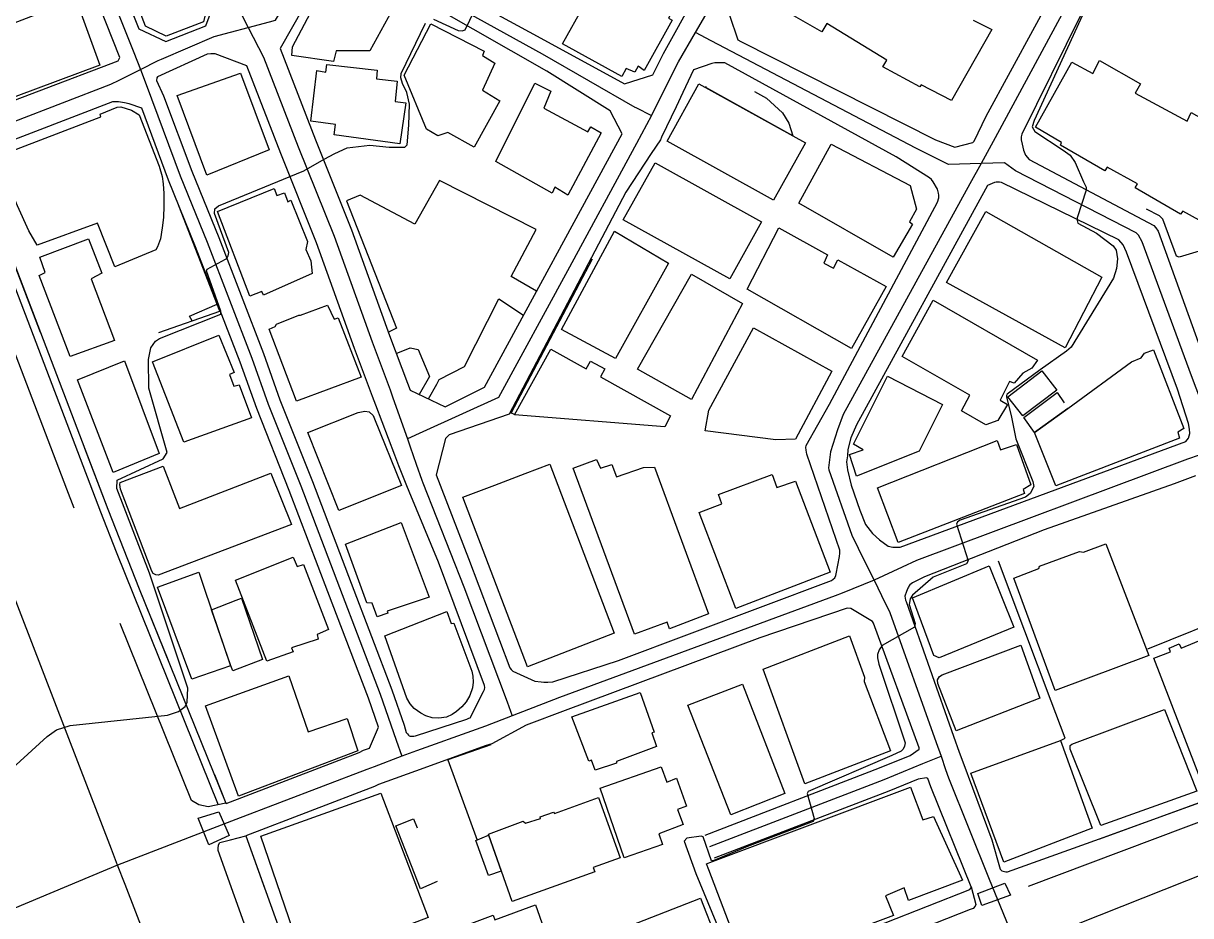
# Model space of a CAD drawing. Header units: millimetres. Extents: x 198785 to 203305, y 542885 to 545889.
# Drawn here: x 200851.3 to 201039.1, y 543112 to 543255.5 of the extents above; entities that cross this region are included whole.
import ezdxf

# ---------------------------------------------------------------- set-up
doc = ezdxf.new("R2010")
doc.units = ezdxf.units.MM
for name, pattern in [('FENCE_25K', [54.3, 28.7, -9.2, -16.4]), ('HIDDEN_BULD_25K', [28.8, 18.4, -10.4]), ('HIDDEN_IN_25K', [56.5, 36.5, -20])]:
    doc.linetypes.add(name, pattern=pattern)
for name, color, linetype in [('A0013114', 253, 'Continuous'), ('A0013117', 253, 'Continuous'), ('A0013118', 253, 'Continuous'), ('A0023214', 253, 'Continuous'), ('A0023217', 253, 'Continuous'), ('A0033324', 253, 'Continuous'), ('A0033327', 253, 'Continuous'), ('A0043325', 253, 'Continuous'), ('B0014111', 253, 'Continuous'), ('B0014112', 253, 'Continuous'), ('B0014113', 253, 'Continuous'), ('B0014116', 253, 'Continuous'), ('B0024120', 253, 'Continuous'), ('C0076117', 253, 'Continuous'), ('F0017111', 253, 'Continuous'), ('F0047224', 253, 'Continuous')]:
    doc.layers.add(name, color=color, linetype=linetype)

msp = doc.modelspace()

# ---------------------------------------------------------------- linework, layer by layer
at = {"layer": 'A0013114'}
for points in [[(200843.58, 543233.87), (200845.33, 543228.6), (200864.92, 543177.38), (200869.97, 543164.57), (200883.92, 543130.08)], [(201009.39, 543119.04), (201009.64, 543119.04), (201024.47, 543124.35), (201046.06, 543132.18), (201050, 543133.61), (201052.09, 543134.42), (201119.62, 543159.92), (201119.34, 543162.85), (201112.28, 543181.31), (201102.58, 543206.22)], [(200887.12, 543124.82), (200897.8, 543095.13), (200899.41, 543091.87), (200900.61, 543090), (200902.05, 543088.25), (200904.27, 543086.77), (200908.09, 543085.41), (200908.7, 543085.22), (200909.68, 543085.06), (200910.38, 543084.95), (200911.93, 543084.91), (200913.61, 543085.15), (200936.65, 543091.76), (200949.22, 543095.6), (200956.21, 543097.74), (200957.56, 543098.26), (200983.15, 543108.15), (201003.59, 543116.19), (201003.76, 543116.4), (201003.81, 543116.59)]]:
    msp.add_lwpolyline(points, dxfattribs=at)
at = {"layer": 'A0013117'}
for points in [[(200941.99, 543334.65), (200940.88, 543334.22), (200918.91, 543296.37), (200914.92, 543289.5), (200914.05, 543287.99), (200905.6, 543273.42), (200905.57, 543273), (200907.15, 543268.55), (200920.03, 543261.09), (200934.01, 543253.49), (200948.05, 543245.84), (200952.57, 543247.24), (200954.3, 543250.7), (200959.48, 543260.05), (200974.09, 543286.37), (200985.52, 543307.8), (200985.55, 543308.45), (200983.98, 543310.97), (200958.88, 543325.35), (200941.99, 543334.65)], [(200850.11, 543333.46), (200841.8, 543330.18), (200841.68, 543329.93), (200841.52, 543327.2), (200850.72, 543303.4), (200853.35, 543296.41), (200869.9, 543254.64), (200874.26, 543252.64), (200880.67, 543255.17), (200882.2, 543259.15), (200869.3, 543293.87), (200862.16, 543312.51), (200855.58, 543331.97), (200855.4, 543332.19), (200850.53, 543333.46), (200850.11, 543333.46)], [(200840.28, 543239.98), (200840.74, 543239.87), (200841.12, 543239.85), (200866.57, 543249.49), (200866.87, 543250.07), (200849.15, 543294.79), (200846.51, 543301.79), (200836.49, 543327.72), (200836.38, 543327.77), (200836.22, 543327.83), (200835.72, 543327.86), (200829.13, 543325.35), (200810.28, 543317.86)], [(200993.82, 543304.18), (200993.26, 543304.11), (200990.2, 543303.75), (200989.72, 543303.31), (200979.72, 543283.19), (200970.09, 543266.61), (200964.98, 543257.58), (200964.92, 543257.18), (200964.94, 543256.86), (200966.25, 543252.89), (200966.73, 543252.62), (200998.06, 543236.83), (201001.18, 543235.61), (201004.06, 543236.38), (201004.28, 543236.6), (201006.22, 543240.62), (201029.72, 543283.78), (201029.76, 543284.46), (201029.52, 543284.89), (201016.54, 543292), (200993.82, 543304.18)], [(201040.03, 543280.85), (201038.82, 543281.31), (201038.1, 543281.39), (201037.06, 543281.42), (201035.49, 543281.33), (201035, 543281.24), (201034.53, 543281), (201021.43, 543256.89), (201011.94, 543237.71), (201011.87, 543237.29), (201011.85, 543236.81), (201012.03, 543236.1), (201012.23, 543235.15), (201012.55, 543234.35), (201013.16, 543233.65), (201033.19, 543223.02), (201033.5, 543222.63), (201033.87, 543222.09), (201041.51, 543201)], [(200903.54, 543265.33), (200900.16, 543264.75), (200892.66, 543251.49), (200898.32, 543236.8), (200904.11, 543222.35), (200910.24, 543205.32), (200913.14, 543197.64), (200913.55, 543196.52), (200919.21, 543193.86), (200925.49, 543197.01), (200947.68, 543237.76), (200945.73, 543241.46), (200935.55, 543247.83), (200917.94, 543257.87), (200905.46, 543264.61), (200903.54, 543265.33)], [(200881.48, 543250.65), (200880.89, 543250.58), (200872.9, 543246.92), (200872.79, 543246.77), (200872.73, 543246.37), (200873.9, 543243.89), (200878.42, 543231.74), (200882.77, 543221.09), (200889.97, 543202.4), (200892.61, 543194.98), (200897.85, 543181.83), (200904.07, 543165.48), (200910.59, 543148.32), (200912.58, 543142.63), (200912.94, 543141.43), (200913.11, 543141.21), (200913.27, 543141.02), (200913.4, 543140.93), (200913.57, 543140.86), (200913.84, 543140.86), (200914.17, 543140.88), (200914.39, 543140.93), (200922.69, 543143.58), (200922.98, 543143.74), (200923.2, 543143.8), (200925.38, 543148.04), (200925.51, 543148.39), (200925.55, 543148.68), (200925.49, 543149.03), (200918.09, 543168.86), (200913.41, 543180.22), (200913.03, 543181.13), (200911.72, 543184.33), (200911.07, 543186.06), (200908.06, 543194.09), (200907.52, 543195.53), (200904.61, 543203.24), (200898.5, 543220.22), (200892.74, 543234.6), (200887.3, 543248.73), (200882.17, 543250.63), (200881.98, 543250.63), (200881.48, 543250.65)], [(200963.07, 543249.19), (200962.59, 543249.17), (200962.08, 543249.08), (200959.15, 543248.05), (200957.42, 543244.41), (200956.34, 543242.14), (200954.01, 543237.22), (200953.81, 543236.81), (200952.34, 543234.58), (200948.23, 543228.37), (200930.01, 543193.69), (200929.46, 543192.64), (200919.82, 543189.32), (200919.24, 543188.76), (200917.74, 543182.93), (200922.93, 543169.43), (200929.61, 543151.86), (200929.81, 543151.6), (200930.05, 543151.34), (200933.61, 543149.7), (200934.64, 543149.59), (200935.06, 543149.57), (200935.71, 543149.57), (200936.52, 543149.59), (200947.05, 543153.05), (200981.36, 543165.9), (200981.85, 543166.31), (200982.06, 543166.72), (200982.11, 543166.97), (200982.64, 543169.76), (200982.67, 543170.28), (200982.66, 543170.77), (200977.36, 543186.22), (200977.24, 543186.85), (200977.22, 543187.3), (200977.27, 543187.62), (200981.04, 543194.29), (200998.39, 543226.8), (200998.59, 543227.48), (200998.59, 543227.91), (200998.53, 543228.22), (200998.39, 543228.89), (200997.67, 543230.07), (200997.45, 543230.42), (200997.09, 543230.7), (200991.76, 543234.06), (200964.16, 543249.17), (200963.96, 543249.19), (200963.07, 543249.19)], [(200883.92, 543130.08), (200883.96, 543130.04), (200905.34, 543138.25), (200906.06, 543138.62), (200907, 543138.95), (200908.47, 543142.28), (200906.84, 543146.95), (200900.34, 543164.06), (200894.12, 543180.38), (200888.87, 543193.57), (200886.22, 543201.01), (200879.05, 543219.61), (200874.69, 543230.29), (200870.38, 543241.88), (200868.38, 543242.58), (200867.61, 543242.74), (200866.64, 543242.91), (200865.69, 543242.92), (200845.98, 543235.36), (200844.89, 543234.9), (200843.89, 543234.33), (200843.75, 543234.2), (200843.58, 543233.87)], [(201007.8, 543229.97), (201007.56, 543229.92), (201006.79, 543229.64), (201006.44, 543229.44), (200985.34, 543190.95), (200984.45, 543188.85), (200983.99, 543186.98), (200983.9, 543185.95), (200983.77, 543184.97), (200983.91, 543183.72), (200984.51, 543181.24), (200985.87, 543177.24), (200986.81, 543174.91), (200987.94, 543173.45), (200989.08, 543172.42), (200990.47, 543171.44), (200991.22, 543171.26), (200992.39, 543171.26), (201038.35, 543188.26), (201038.74, 543188.78), (201038.98, 543189.57), (201038.91, 543190.27), (201038.79, 543191.14), (201036.98, 543196.69), (201028.78, 543218.73), (201028.23, 543219.92), (201027.55, 543220.71), (201008.7, 543229.92), (201008.36, 543229.97), (201007.8, 543229.97)], [(201039.9, 543182.77), (201036.45, 543181.44), (201015.55, 543174.04), (200996.32, 543166.49), (200994.39, 543165.54), (200993.96, 543165.22), (200993.79, 543165.01), (200993.71, 543164.85), (200993.64, 543164.68), (200993.42, 543164.14), (200993.16, 543163.38), (200993.25, 543162.72), (200993.35, 543162.53), (201000.97, 543140.87), (201001.88, 543138.29), (201002.46, 543136.72), (201007.11, 543124.19), (201008.47, 543119.44), (201008.73, 543119.19), (201009.39, 543119.04)], [(200961.03, 543124.94), (200989.08, 543135.74), (200993.99, 543137.76), (200995.43, 543138.79), (200995.46, 543138.98), (200988.09, 543159.03), (200987.94, 543159.28), (200984.46, 543161.4), (200983.87, 543161.45), (200969.82, 543156.67), (200938.49, 543144.99), (200932.21, 543142.65), (200926.67, 543139.65), (200925.64, 543139.28), (200915.75, 543135.72), (200908.46, 543133.1), (200907.8, 543132.76), (200887.12, 543124.82)], [(201003.81, 543116.59), (200997.31, 543132.68), (200996.84, 543134.03), (200996.63, 543134.14), (200995.26, 543133.95), (200990.56, 543132.02), (200962.47, 543121.21)]]:
    msp.add_lwpolyline(points, dxfattribs=at)
at = {"layer": 'A0013118'}
for points in [[(200933.89, 543212.44), (200929.81, 543214.8), (200933.85, 543222.4), (200918.26, 543230.27), (200914.32, 543223.26), (200905.51, 543227.88), (200903.31, 543227.01), (200911.37, 543206.5), (200910.05, 543205.85)], [(200916.53, 543195.12), (200917.86, 543197.5), (200918.23, 543198.23), (200922.31, 543200.33), (200927.84, 543211.2), (200931.8, 543208.6)], [(200911.32, 543202.45), (200913.58, 543203.34), (200914.83, 543203.05), (200916.68, 543198.74), (200915.02, 543195.83)]]:
    msp.add_lwpolyline(points, dxfattribs=at)
at = {"layer": 'A0023214'}
for points in [[(200888.35, 543063.49), (200882.08, 543079.74), (200867.7, 543116.99), (200866.5, 543120.11), (200865.5, 543122.7), (200825.29, 543226.88), (200824.13, 543229.88), (200822.85, 543233.22), (200792.77, 543311.16), (200791.66, 543314.02), (200790.56, 543316.87), (200751.67, 543417.65), (200750.26, 543421.3), (200747.02, 543429.69), (200732.28, 543467.88), (200731.37, 543470.26), (200730.11, 543473.5), (200698.88, 543554.43), (200687.21, 543580.24), (200679, 543598.38)], [(200888.35, 543063.49), (200915.35, 543073.27), (200947.72, 543084.99), (200952.59, 543086.48), (200956.6, 543087.71), (200957.51, 543087.99), (200961.96, 543088.82), (200982.78, 543096.09), (201008.46, 543105.59), (201011.19, 543106.84), (201014.06, 543107.92), (201048.9, 543121.77), (201052.21, 543123.23), (201055.4, 543125.43), (201123.48, 543151.3), (201126.79, 543152.55), (201129.52, 543153.59), (201230.66, 543192.02), (201235.61, 543193.01), (201242.18, 543194.32), (201275.84, 543206.51), (201292.2, 543212.44)]]:
    msp.add_lwpolyline(points, dxfattribs=at)
at = {"layer": 'A0023217'}
for points in [[(200855.14, 543338.27), (200857.09, 543333.75), (200857.48, 543332.86), (200863.26, 543316.65), (200871.49, 543295.49), (200884.93, 543259.95), (200887.52, 543254.9)], [(200837.5, 543331.37), (200838.57, 543328.6), (200848.62, 543302.6), (200851.25, 543295.6), (200869.1, 543250.85), (200870.18, 543248.14)], [(200959.45, 543254.05), (200962.23, 543258.82), (200972.09, 543276.49), (200987.97, 543305.81), (200989.02, 543307.49), (200990.73, 543310.22)], [(201034.89, 543286.2), (201033.05, 543283.53), (201031.66, 543281.54), (201007.66, 543237.11), (201007.36, 543236.56), (201005.41, 543233.01)], [(200887.52, 543254.9), (200890.92, 543255.81), (200891.89, 543256.07), (200898.04, 543266.23), (200900.2, 543269.8)], [(200900.2, 543269.8), (200902.6, 543268.47), (200934.78, 543250.66), (200949.69, 543242.08), (200949.86, 543241.99), (200952.4, 543240.73)], [(200870.18, 543248.14), (200873.04, 543249.58), (200873.55, 543249.8), (200882.01, 543253.43), (200884.65, 543254.14), (200887.52, 543254.9)], [(200887.52, 543254.9), (200889.98, 543250.11), (200895.53, 543235.7), (200901.31, 543221.28), (200907.43, 543204.28), (200910.33, 543196.58), (200910.78, 543195.3), (200913.11, 543188.67)], [(200952.4, 543240.73), (200953.7, 543243.32), (200954.96, 543245.85), (200956.73, 543249.37), (200959.45, 543254.05)], [(201005.41, 543233.01), (201000.15, 543232.86), (200994.91, 543235.44), (200962, 543252.71), (200959.45, 543254.05)], [(200760.52, 543201.96), (200763.17, 543206.42), (200790.65, 543217.2), (200804.83, 543222.46), (200805.11, 543222.56), (200824.13, 543229.88), (200842.02, 543236.76), (200865.43, 543245.76), (200866.75, 543246.43), (200870.18, 543248.14)], [(200870.18, 543248.14), (200871.09, 543245.7), (200876.56, 543231.01), (200880.91, 543220.35), (200888.1, 543201.7), (200890.74, 543194.27), (200895.99, 543181.11), (200902.2, 543164.77), (200908.71, 543147.64), (200911.31, 543140.2), (200912.21, 543137.64)], [(200952.4, 543240.73), (200949.95, 543236.21), (200938.85, 543215.72), (200927.75, 543195.35), (200915.62, 543189.82), (200913.11, 543188.67)], [(201005.41, 543233.01), (201003.61, 543229.75), (200983.19, 543192.62), (200982.29, 543190.17), (200981.18, 543186.61), (200980.87, 543184.05), (200980.93, 543183.73), (200984.61, 543173.2), (200986.67, 543169.01), (200988.18, 543165.94)], [(201043.62, 543187.22), (201042.4, 543190.45), (201039.24, 543198.84), (201031.32, 543220.41), (201030.71, 543221.47), (201030.37, 543221.86), (201010.93, 543231.79), (201009.14, 543233.12), (201005.41, 543233.01)], [(200913.11, 543188.67), (200913.55, 543187.42), (200914.53, 543184.64), (200915.44, 543182.06), (200915.61, 543181.6), (200922.2, 543164.91), (200929.15, 543146.38), (200929.99, 543144.14)], [(201043.62, 543187.22), (201039.11, 543185.57), (201038.63, 543185.4), (200994.99, 543169.11), (200992.69, 543168.04), (200988.18, 543165.94)], [(200988.18, 543165.94), (200983.04, 543163.87), (200981.94, 543163.43), (200939.63, 543147.85), (200937.6, 543147.07), (200929.99, 543144.14)], [(200988.18, 543165.94), (200989.38, 543163.5), (200990.72, 543160.78), (200998.19, 543139.83), (200998.97, 543137.64)], [(200929.99, 543144.14), (200925.66, 543142.47), (200924.2, 543141.95), (200914.58, 543138.49), (200912.21, 543137.64)], [(200912.21, 543137.64), (200907.75, 543135.95), (200906.57, 543135.5), (200885.54, 543127.43), (200866.5, 543120.11), (200847.67, 543112.2), (200845.17, 543111.15), (200834.21, 543106.59), (200827.71, 543104.09), (200808.92, 543096.25), (200806.87, 543095.6), (200802.43, 543094.19)], [(200961.75, 543123.08), (200989.82, 543133.88), (200996.04, 543136.44), (200998.97, 543137.64)], [(200998.97, 543137.64), (200999.69, 543135.49), (201000.14, 543134.14), (201006.69, 543117.86), (201011.19, 543106.84)]]:
    msp.add_lwpolyline(points, dxfattribs=at)
at = {"layer": 'A0033324', "linetype": 'HIDDEN_IN_25K', "flags": 128}
for points in [[(200883.92, 543130.08), (200881.06, 543129.5), (200879.57, 543129.82), (200878.37, 543130.5), (200860.25, 543175.59), (200858.34, 543180.6), (200840.62, 543226.92), (200839.16, 543231.32), (200839.19, 543231.89), (200839.41, 543232.42), (200840.26, 543232.93), (200840.6, 543233.03), (200843.58, 543233.87), (200845.33, 543228.6), (200864.92, 543177.38), (200869.97, 543164.57), (200883.92, 543130.08)], [(201047.1, 543129.53), (201012.72, 543116.56), (201010.91, 543117.66), (201009.64, 543119.04), (201024.47, 543124.35), (201050, 543133.61), (201052.09, 543134.42), (201119.62, 543159.92), (201119.81, 543159.27), (201119.9, 543158.51), (201119.92, 543158.04), (201119.88, 543157.66), (201119.81, 543157.32), (201119.56, 543156.9), (201119.15, 543156.57), (201047.1, 543129.53)], [(200910.38, 543084.95), (200911.93, 543084.91), (200913.61, 543085.15), (200936.65, 543091.76), (200947.6, 543095.11), (200948.25, 543093.2), (200948.23, 543092.41), (200947.87, 543092.11), (200947.12, 543091.82), (200937.5, 543088.88), (200927.96, 543086.14), (200914.23, 543082.21), (200912.1, 543081.9), (200909.05, 543081.54), (200906.8, 543081.56), (200904.51, 543081.79), (200902.01, 543082.26), (200898.66, 543084.5), (200896.56, 543087.05), (200895.05, 543089.41), (200893.19, 543093.16), (200889.82, 543102.55), (200882.65, 543122.48), (200882.65, 543122.79), (200882.7, 543123.36), (200882.94, 543123.74), (200884.67, 543124.17), (200885.91, 543124.51), (200887.12, 543124.82), (200897.8, 543095.13), (200899.41, 543091.87), (200900.61, 543090), (200902.05, 543088.25), (200904.27, 543086.77), (200908.09, 543085.41), (200908.7, 543085.22), (200909.68, 543085.06), (200910.38, 543084.95)], [(200956.21, 543094.61), (200955.85, 543094.56), (200955.62, 543094.65), (200955.33, 543094.79), (200954, 543097.07), (200956.21, 543097.74), (200983.15, 543108.15), (201003.59, 543116.19), (201003.76, 543116.4), (201003.81, 543116.59), (201004.58, 543113.8), (201004.47, 543113.48), (201004.14, 543113.15), (201003.67, 543112.99), (200984.24, 543105.36), (200980.27, 543103.82), (200957.19, 543094.91), (200956.21, 543094.61)]]:
    msp.add_lwpolyline(points, dxfattribs=at)
at = {"layer": 'A0033327'}
msp.add_lwpolyline([(200842.38, 543233.53), (200844.16, 543228.18), (200863.75, 543176.93), (200866.28, 543170.53), (200882.67, 543129.83)], dxfattribs=at)
at = {"layer": 'A0043325'}
for points in [[(200884.42, 543124.85), (200881.19, 543123.4), (200879.47, 543127.65), (200882.77, 543128.69), (200884.42, 543124.85)], [(201010.13, 543115.28), (201005.53, 543113.63), (201004.9, 543115.56), (201009.22, 543117.21), (201010.13, 543115.28)]]:
    msp.add_lwpolyline(points, dxfattribs=at)
at = {"layer": 'B0014111'}
for points in [[(200880.29, 543255.78), (200874.31, 543253.48), (200870.98, 543255.1), (200866.94, 543265.64), (200877.05, 543269.71), (200881.25, 543259.54), (200880.29, 543255.78)], [(200955.7, 543256.05), (200951.21, 543247.98), (200950.21, 543248.67), (200949.68, 543247.67), (200948.28, 543248.3), (200947.61, 543247), (200938.05, 543252.23), (200945.02, 543264.73), (200956.12, 543258.23), (200955.14, 543256.36), (200955.7, 543256.05)], [(200845.29, 543255.81), (200845.93, 543254.12), (200859.76, 543259.49), (200863.66, 543248.81), (200843.34, 543241.23), (200836.04, 543260.04), (200845.71, 543263.76), (200846.18, 543262.44), (200845.35, 543262.01), (200846.04, 543260.14), (200844.48, 543259.6), (200845.97, 543256.13), (200845.29, 543255.81)], [(200911.19, 543258.61), (200907.05, 543251.11), (200901.66, 543251.14), (200901.21, 543249.43), (200894.54, 543250.37), (200894.64, 543251.79), (200900.93, 543263.67), (200904.18, 543264.38), (200909.94, 543261.51), (200909.21, 543259.65), (200911.19, 543258.61)], [(200890.89, 543235.18), (200880.86, 543231.12), (200876.07, 543243.91), (200886.25, 543247.54), (200890.89, 543235.18)], [(200935.04, 543241.9), (200942.14, 543238.08), (200942.6, 543238.88), (200944.31, 543237.92), (200938.92, 543227.89), (200936.84, 543229.17), (200936.38, 543228.23), (200927.36, 543233.32), (200933.64, 543245.91), (200936.19, 543244.63), (200935.04, 543241.9)], [(200873.89, 543224.32), (200873.69, 543222.62), (200873.38, 543220.89), (200872.94, 543219.57), (200872.62, 543219.08), (200866.03, 543216.36), (200863.24, 543223.41), (200853.54, 543219.83), (200852.24, 543222.16), (200850.37, 543226.19), (200848.64, 543230.42), (200847.7, 543234.32), (200863.8, 543240.48), (200863.69, 543240.93), (200866.41, 543242.08), (200867.03, 543242.09), (200868.73, 543241.56), (200869.96, 543240.85), (200873.17, 543232.56), (200873.69, 543230.92), (200873.85, 543229.7), (200873.93, 543228.15), (200873.95, 543226.2), (200873.89, 543224.32)], [(200891.68, 543228.98), (200892.1, 543227.84), (200893.36, 543228.29), (200893.87, 543226.84), (200894.35, 543227.08), (200897.04, 543220.45), (200896.78, 543219.16), (200897.56, 543217.35), (200897.8, 543215.32), (200889.95, 543211.81), (200889.72, 543212.4), (200887.79, 543211.66), (200882.56, 543225.28), (200891.68, 543228.98)], [(200865.99, 543204.53), (200858.88, 543201.95), (200853.87, 543214.97), (200854.84, 543215.48), (200854.01, 543217.94), (200861.81, 543220.87), (200863.96, 543215.33), (200862.22, 543214.44), (200865.99, 543204.53)], [(200900.25, 543210.2), (200901.34, 543207.97), (200901.97, 543208.19), (200905.65, 543198.64), (200895.29, 543194.77), (200890.89, 543206.33), (200891.84, 543206.76), (200892.04, 543207.16), (200895.64, 543208.62), (200895.94, 543208.58), (200900.25, 543210.2)], [(200975.53, 543188.65), (200972.38, 543188.56), (200961.02, 543189.97), (200961.58, 543193.33), (200968.78, 543206.57), (200981.41, 543199.59), (200975.53, 543188.65)], [(201019.35, 543193.59), (201029.61, 543201.09), (201031.14, 543201.74), (201031.69, 543202.46), (201033.16, 543203), (201037.99, 543190.36), (201037.05, 543189.79), (201037.33, 543188.79), (201017.41, 543181.16), (201014, 543189.69), (201019.35, 543193.59)], [(200873.18, 543186.33), (200865.76, 543183.29), (200860.07, 543198.21), (200867.59, 543201.24), (200873.18, 543186.33)], [(201017.58, 543196.55), (201012.14, 543192.38), (201009.7, 543195.45), (201015.15, 543199.62), (201017.58, 543196.55)], [(200912.16, 543181.18), (200902.09, 543177.17), (200897.12, 543189.69), (200905.2, 543192.96), (200906.25, 543193.14), (200906.96, 543193.02), (200907.6, 543192.43), (200907.81, 543191.93), (200912.16, 543181.18)], [(201008, 543188.42), (201008.54, 543186.93), (201011.09, 543187.79), (201013.41, 543181.28), (201012.16, 543180.57), (201012.4, 543179.9), (200992.06, 543172.03), (200988.72, 543180.8), (201008, 543188.42)], [(200873.8, 543184.32), (200876.43, 543177.47), (200891.12, 543183.19), (200894.45, 543174.89), (200873.02, 543166.77), (200872.65, 543166.79), (200872.24, 543167.01), (200871.98, 543167.41), (200866.94, 543180.61), (200866.86, 543181.33), (200866.93, 543181.69), (200873.8, 543184.32)], [(200946.35, 543157.43), (200932.41, 543152.02), (200922.04, 543179.29), (200927.2, 543181.25), (200932.07, 543183.1), (200936.03, 543184.6), (200946.35, 543157.43)], [(200943.56, 543185.36), (200944.19, 543183.97), (200945.99, 543184.58), (200946.77, 543182.58), (200951.07, 543184.1), (200952.89, 543184.15), (200961.55, 543160.54), (200955.28, 543158.15), (200954.89, 543159.19), (200949.66, 543157.28), (200939.78, 543183.98), (200943.56, 543185.36)], [(200971.81, 543182.98), (200972.54, 543180.84), (200975.56, 543181.9), (200981.13, 543167.23), (200965.97, 543161.4), (200960.04, 543176.87), (200963.69, 543178.23), (200963.17, 543179.73), (200971.81, 543182.98)], [(200909.96, 543160.65), (200908.25, 543160.06), (200907.44, 543162.24), (200906.59, 543162.33), (200903.15, 543171.76), (200912.12, 543175.22), (200916.63, 543163.24), (200909.87, 543160.95), (200909.96, 543160.65)], [(201025.49, 543171.79), (201032.39, 543153.86), (201017.33, 543148.2), (201010.67, 543166.29), (201014.69, 543167.81), (201014.81, 543168.2), (201021.25, 543170.57), (201021.9, 543170.47), (201025.49, 543171.79)], [(200894.72, 543169.64), (200895.39, 543168.15), (200896.39, 543168.48), (200900.44, 543158.02), (200898.58, 543157.24), (200898.77, 543156.47), (200894.49, 543155.05), (200894.72, 543154.4), (200890.5, 543152.9), (200885.46, 543165.97), (200894.72, 543169.64)], [(200884.68, 543152.15), (200878.42, 543150.03), (200872.92, 543164.85), (200879.54, 543167.26), (200880.32, 543164.98), (200881.61, 543161.18), (200884.68, 543152.15)], [(201010.65, 543158.41), (200998.68, 543153.46), (200997.81, 543153.83), (200994.38, 543163.1), (201006.71, 543168.24), (201010.65, 543158.41)], [(200889.82, 543153.19), (200885.05, 543151.35), (200884.69, 543152.15), (200881.62, 543161.18), (200885.58, 543162.73), (200886.43, 543163.07), (200889.82, 543153.19)], [(200919.45, 543160.93), (200920.15, 543158.97), (200920.58, 543159.06), (200923.47, 543151.33), (200923.65, 543150.51), (200923.72, 543149.53), (200923.58, 543148.64), (200923.17, 543147.41), (200922.55, 543146.38), (200921.88, 543145.56), (200921.03, 543144.82), (200920.29, 543144.36), (200919.42, 543143.94), (200918.17, 543143.77), (200917.09, 543143.81), (200916.07, 543144.13), (200915.25, 543144.57), (200914.22, 543145.29), (200913.54, 543146.06), (200913.03, 543146.97), (200909.46, 543157.01), (200919.45, 543160.93)], [(201046.02, 543158.5), (201054.06, 543137.09), (201041.36, 543132.27), (201033.18, 543153.4), (201035.86, 543154.4), (201035.65, 543154.99), (201037.29, 543155.69), (201037.57, 543155), (201046.02, 543158.5)], [(200990.81, 543138.52), (200977.04, 543133.19), (200970.32, 543151.64), (200984.25, 543156.99), (200986.64, 543150.36), (200986.57, 543149.64), (200990.81, 543138.52)], [(200894.02, 543150.58), (200897.17, 543141.58), (200903.4, 543143.68), (200905.14, 543138.51), (200885.96, 543131.23), (200880.61, 543145.72), (200894.02, 543150.58)], [(201040.12, 543131.99), (201024.64, 543126.51), (201019.72, 543138.78), (201019.72, 543139.35), (201019.98, 543139.57), (201034.93, 543145.17), (201040.12, 543131.99)], [(201023.27, 543126.08), (201009.06, 543120.56), (201003.74, 543134.93), (201018.15, 543140.16), (201023.27, 543126.08)], [(200916.48, 543111.66), (200896.62, 543104.1), (200889.53, 543124.75), (200908.83, 543131.7), (200916.48, 543111.66)], [(200994.03, 543132.67), (200996.01, 543127.41), (200997.72, 543127.92), (201002.43, 543117.71), (200993.72, 543114.43), (200993.02, 543116.44), (200990, 543115.18), (200991.29, 543112.02), (200975.75, 543106.18), (200974.59, 543109.11), (200966.67, 543106.09), (200961.59, 543119.36), (200961.23, 543120.31), (200961.79, 543120.52), (200994.03, 543132.67)], [(200943.88, 543131), (200947.35, 543121.3), (200943.02, 543119.7), (200943.26, 543119.04), (200929.97, 543114.23), (200928.24, 543119.13), (200926.19, 543124.93), (200926.14, 543125.09), (200931.72, 543127.16), (200932.12, 543126.85), (200934.53, 543127.63), (200934.48, 543127.89), (200936.59, 543128.63), (200936.77, 543128.41), (200943.88, 543131)], [(200965.29, 543101.94), (200954.11, 543097.46), (200949, 543110.41), (200960.27, 543114.78), (200965.29, 543101.94)], [(200900.09, 543102.02), (200926.89, 543112.08), (200927.17, 543111.31), (200933.71, 543113.72)], [(200933.71, 543113.72), (200937.08, 543104.13)]]:
    msp.add_lwpolyline(points, dxfattribs=at)
at = {"layer": 'B0014112'}
for points in [[(200908.25, 543248), (200908.15, 543246.62), (200911.48, 543246.22), (200911.17, 543242.98), (200912.84, 543242.75), (200911.9, 543236.18), (200901.31, 543237.61), (200901.57, 543239.27), (200897.56, 543239.83), (200898.56, 543247.95), (200899.98, 543247.71), (200900.13, 543248.94), (200908.25, 543248)], [(200995.46, 543186.7), (200985.35, 543182.69), (200984.23, 543186.16), (200986.41, 543186.91), (200984.85, 543187.82), (200990.35, 543198.8), (200999.21, 543194.21), (200995.46, 543186.7)], [(200953.17, 543139.21), (200946.74, 543136.77), (200946.77, 543136.54), (200943.34, 543135.41), (200942.74, 543137), (200942.29, 543136.85), (200939.59, 543143.98), (200950.54, 543147.86), (200952.82, 543141.52), (200952.46, 543141.4), (200953.17, 543139.21)], [(200953.93, 543135.95), (200954.85, 543133.48), (200956.42, 543134.09), (200958.02, 543129.58), (200956.54, 543129.08), (200957.45, 543126.65), (200953.57, 543125.14), (200954.15, 543123.45), (200947.97, 543121.3), (200944.11, 543132.48), (200953.93, 543135.95)]]:
    msp.add_lwpolyline(points, dxfattribs=at)
at = {"layer": 'B0014113'}
for points in [[(201004.13, 543256.07), (201007.13, 543254.55), (201000.66, 543243.11), (200995.77, 543245.66), (200995.52, 543245.35), (200989.62, 543248.56), (200990.24, 543249.61), (200980.57, 543255.53), (200979.77, 543254.17), (200974.13, 543257.42)], [(200927.96, 543243.08), (200923.83, 543235.63), (200919.64, 543237.99), (200917.99, 543237.45), (200916.17, 543238.51), (200912.58, 543247.21), (200916.86, 543255.46), (200925.44, 543251.09), (200925.17, 543250.35), (200927.2, 543249.16), (200925.21, 543244.79), (200927.96, 543243.08)], [(201024.43, 543249.59), (201031.03, 543245.79), (201030.21, 543244.29), (201038.54, 543239.82), (201039.2, 543241.2), (201045.7, 543237.58), (201044.6, 543235.42), (201048.12, 543233.83), (201043.12, 543222.42), (201037.85, 543225.3), (201037.5, 543224.82), (201030.18, 543229.06), (201030.58, 543229.73), (201025.68, 543232.4), (201025.32, 543231.79), (201018.19, 543235.93), (201018.36, 543236.38), (201014.15, 543238.83), (201020, 543249.31), (201023.37, 543247.5), (201024.43, 543249.59)], [(200977.13, 543236.32), (200972.01, 543227.12), (200954.88, 543236.59), (200960, 543245.79), (200977.13, 543236.32)], [(200994.38, 543223.25), (200991.24, 543217.91), (200976.07, 543226.64), (200981.31, 543236.12), (200993.99, 543229.46), (200995.03, 543225.67), (200993.88, 543223.59), (200994.38, 543223.25)], [(200970.08, 543223.61), (200964.96, 543214.42), (200947.83, 543223.92), (200952.95, 543233.08), (200970.08, 543223.61)], [(201024.81, 543214.69), (201018.94, 543203.35), (200999.82, 543213.83), (201006.17, 543225.29), (201024.81, 543214.69)], [(200955.11, 543216.95), (200946.58, 543201.64), (200937.9, 543206.28), (200946.44, 543222.09), (200955.11, 543216.95)], [(200980.1, 543216.94), (200981.67, 543216.17), (200982.33, 543217.48), (200990.12, 543213.19), (200984.57, 543203.23), (200967.77, 543212.78), (200972.89, 543222.63), (200980.69, 543218.31), (200980.1, 543216.94)], [(200967.03, 543210.46), (200958.8, 543195.04), (200950.14, 543199.88), (200958.8, 543215.17), (200967.03, 543210.46)], [(201012.1, 543199.25), (201010.7, 543197.65), (201009.99, 543197.94), (201008.45, 543194.93), (201009.65, 543194.24), (201008.1, 543191.67), (201006.17, 543190.94), (201002.26, 543193.18), (201003.57, 543195.72), (200992.68, 543201.95), (200997.69, 543211.03), (201014.46, 543201.35), (201013.56, 543200.05), (201012.1, 543199.25)], [(200884.51, 543199.03), (200885.2, 543197.16), (200886.05, 543197.36), (200888.03, 543192.06), (200877.13, 543188.15), (200872.11, 543201.08), (200882.8, 543205.35), (200885.24, 543199.36), (200884.51, 543199.03)], [(200936.2, 543203.1), (200941.88, 543199.94), (200942.58, 543201.21), (200944.88, 543199.97), (200944.16, 543198.67), (200955.44, 543192.41), (200954.51, 543190.65), (200930.34, 543192.55), (200936.2, 543203.1)], [(201014.84, 543146.99), (201001.38, 543141.69), (200998.44, 543149.34), (200998.4, 543149.92), (200998.73, 543150.48), (200999.15, 543150.7), (201011.78, 543155.51), (201014.84, 543146.99)], [(200973.84, 543131.61), (200965.15, 543128.21), (200958.24, 543145.83), (200967.01, 543149.2), (200973.84, 543131.61)]]:
    msp.add_lwpolyline(points, dxfattribs=at)
at = {"layer": 'B0014116', "linetype": 'HIDDEN_BULD_25K', "flags": 128}
for points in [[(200974.47, 543239.51), (200975.12, 543237.43), (200961.12, 543245.2), (200962.56, 543248.14), (200970.86, 543243.49), (200973.47, 543241.13), (200974.47, 543239.51)], [(201019.35, 543193.59), (201013.99, 543189.69), (201012.25, 543192.13), (201017.63, 543196.17), (201019.35, 543193.59)], [(200917.91, 543117.48), (200915.2, 543116.32), (200911.27, 543126.45), (200914.12, 543127.55), (200917.91, 543117.48)], [(200928.2, 543119.15), (200926.17, 543118.42), (200924.13, 543124.05), (200926.18, 543124.93), (200928.2, 543119.15)]]:
    msp.add_lwpolyline(points, dxfattribs=at)
at = {"layer": 'B0024120', "linetype": 'FENCE_25K', "flags": 128}
for points in [[(201055.3, 543223.27), (201037.25, 543217.94), (201036.83, 543218.08), (201034.66, 543224.04), (201034.08, 543224.57), (201012.95, 543235.66)], [(200930.38, 543192.63), (200929.8, 543192.8), (200949.64, 543230.49)], [(200926.56, 543139.46), (200919.6, 543137.03), (200924.34, 543124.14)]]:
    msp.add_lwpolyline(points, dxfattribs=at)
at = {"layer": 'C0076117'}
msp.add_lwpolyline([(200878.47, 543207.66), (200878.04, 543208.42), (200882.5, 543210.37)], dxfattribs=at)
at = {"layer": 'F0017111', "elevation": 30}
for points in [[(200917.33, 543256.21), (200921.26, 543254.38), (200921.9, 543254.35), (200922.4, 543254.52), (200924.7, 543259.27)], [(201022, 543257.47), (201013.93, 543239.93), (201013.64, 543238.92), (201014.04, 543238.12), (201018.61, 543235.15), (201019.73, 543234.35), (201020.54, 543233.17), (201021.85, 543230.04), (201022.31, 543229.18), (201022.31, 543228.69), (201020.85, 543224.26), (201020.86, 543223.84), (201020.95, 543223.41), (201023.94, 543221.78), (201026.63, 543219.76), (201027.12, 543219.03), (201027.32, 543217.66), (201027.17, 543216.1), (201026.68, 543214.55), (201019.91, 543203.42), (201019.13, 543202.78), (201014.91, 543199.81), (201009.6, 543195.9), (201009.51, 543195.69), (201009.49, 543195.44), (201010.29, 543192.2), (201010.99, 543188.72), (201013.74, 543181.81), (201013.89, 543181.01), (201013.27, 543179.9), (201012.55, 543179.3), (201002.03, 543175.6), (201001.62, 543175.32), (201001.43, 543174.96), (201003.32, 543169.05), (201003.06, 543168.6), (200997.68, 543166.42), (200994.37, 543163.52), (200994, 543162.95), (200993.85, 543162.03), (200994.81, 543159.01), (200994.67, 543158.4), (200989.48, 543155.42), (200989.01, 543154.73), (200988.71, 543154.01), (200988.73, 543153.44), (200988.97, 543152.43), (200993.17, 543139.78), (200993.08, 543139.26), (200992.89, 543138.74), (200992.54, 543138.42), (200991.03, 543137.76), (200977.6, 543131.97), (200977.44, 543131.61), (200978.55, 543127.6), (200978.39, 543127.15), (200967.81, 543123.1), (200962.4, 543120.83), (200962.04, 543120.8), (200960.67, 543124.64), (200960.39, 543124.77), (200958.08, 543124.43), (200957.66, 543123.94), (200959.52, 543118.74), (200966.21, 543102.55)], [(200849.58, 543135.73), (200855.19, 543140.82), (200856.68, 543141.88), (200858.88, 543142.6), (200874.54, 543144.26), (200876.31, 543144.82), (200877.36, 543145.64), (200877.7, 543146.35), (200877.8, 543148.56), (200871.64, 543167.1), (200866.37, 543180.73), (200866.41, 543182.04), (200873.8, 543185.48), (200874.45, 543186.48), (200871.53, 543196.87), (200871.48, 543201.46), (200871.82, 543203.34), (200872.59, 543204.42), (200873.24, 543204.83), (200883.09, 543208.76), (200883.12, 543209.22), (200880.81, 543215.7), (200880.92, 543215.99), (200883.84, 543217.63), (200884.08, 543217.7), (200884.3, 543218.15), (200884.4, 543218.68), (200882.07, 543224.93), (200882.14, 543225.71), (200882.71, 543226.21), (200896.45, 543231.84), (200899.74, 543233.69), (200901.42, 543234.63), (200903.45, 543235.51), (200907.09, 543235.94), (200910.16, 543235.65), (200911.96, 543235.61), (200912.69, 543235.65), (200913.06, 543235.98), (200913.33, 543239.14), (200913.44, 543242.55), (200913, 543244.42), (200912.34, 543245.85), (200912.08, 543246.77), (200912.12, 543247.47), (200916.01, 543255.55)]]:
    msp.add_lwpolyline(points, dxfattribs=at)
at = {"layer": 'F0047224'}
for points in [[(200873.12, 543205.78), (200882.94, 543209.24), (200876.34, 543226.17)], [(201018.15, 543140.16), (201018.92, 543140.54), (201016.7, 543146.48), (201008.18, 543168.99)], [(201046.8, 543160.74), (201032.18, 543154.85)]]:
    msp.add_lwpolyline(points, dxfattribs=at)

doc.saveas('drawing.dxf')
